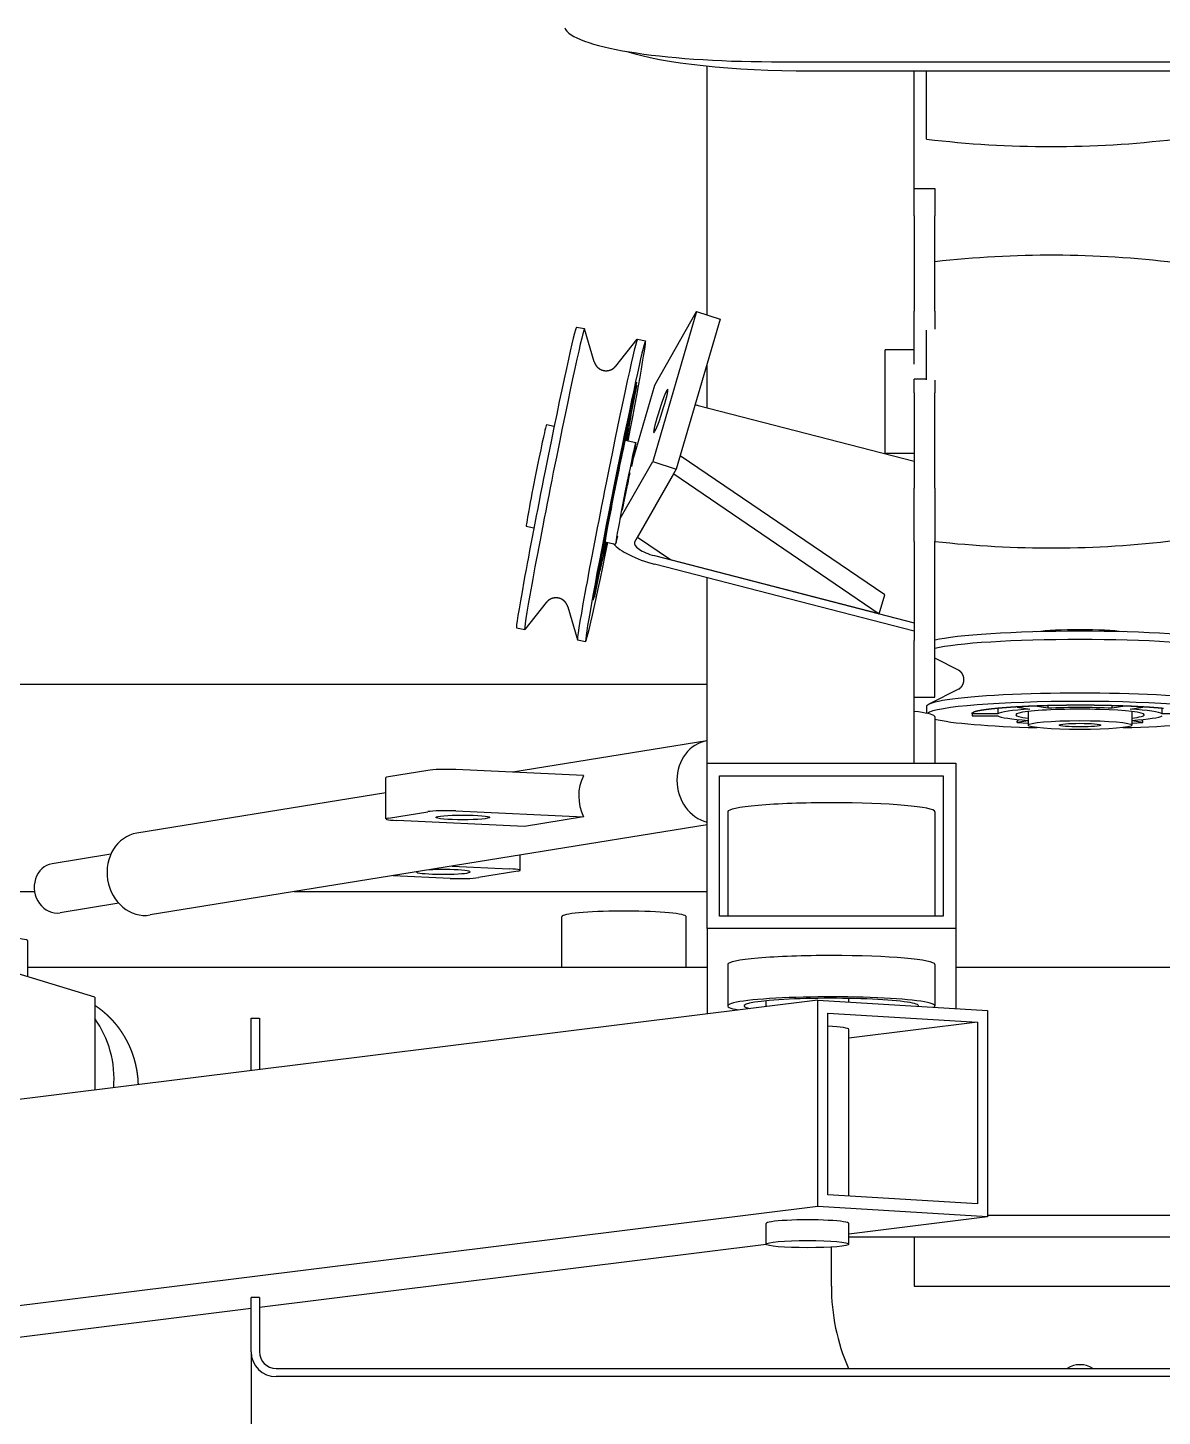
# Model space of a CAD drawing. Header units: millimetres. Extents: x -396 to 32754, y 354 to 22128.
# Drawn here: x 14272.3 to 14546, y 1090.9 to 1426 of the extents above; entities that cross this region are included whole.
import ezdxf

# ---------------------------------------------------------------- set-up
doc = ezdxf.new("R2010")
doc.units = ezdxf.units.MM
doc.layers.add('equipments', color=250, linetype='Continuous')
doc.layers.add('furniture', color=26, linetype='Continuous')

# ---------------------------------------------------------------- blocks, each defined once
blk = doc.blocks.new('Fit13')
at = {"layer": 'equipments'}
for p, q in [((-90, 308.53), (-90, 368.56)), ((-74.4, 369.6), (75.6, 369.6)), ((-65, 367.4), (65, 367.4)), ((-40, 339.02), (-40, 367.4)), ((-37, 350.92), (-37, 367.4)), ((-40, 332.44), (-40, 339.02)), ((-40, 339.02), (-35, 339.02)), ((-35, 339.02), (-35, 332.44)), ((-40, 332.44), (-40, 309.42)), ((-35, 309.42), (-35, 332.44)), ((-92.5, 309.33), (-103.11, 273.09)), ((-102.55, 291.7), (-92.5, 309.33)), ((-92.5, 309.33), (-86.8, 307.5)), ((-40, 303.01), (-40, 309.42)), ((-35, 309.42), (-35, 305.07)), ((-121.5, 305.57), (-119.54, 305.18)), ((-117.21, 297.17), (-119.53, 305.16)), ((-86.8, 307.5), (-97.41, 271.26)), ((-112.02, 296.14), (-106.82, 302.62)), ((-106.79, 302.64), (-104.83, 302.25)), ((-40, 296.59), (-40, 303.01)), ((-37, 292.8), (-37, 304.85)), ((-40, 300.08), (-47, 300.08)), ((-47, 287.58), (-47, 300.08)), ((-90, 286.1), (-90, 296.57)), ((-106.99, 291.55), (-108.2, 285.51)), ((-106.99, 291.55), (-107.11, 291.57)), ((-106.95, 291.33), (-106.99, 291.55)), ((-40, 289.68), (-40, 292.97)), ((-37, 292.97), (-40, 292.97)), ((-35, 292.73), (-35, 289.68)), ((-108.15, 285.29), (-106.95, 291.33)), ((-102.66, 291.44), (-107.74, 274.1)), ((-40, 289.68), (-40, 266.66)), ((-35, 266.66), (-35, 289.68)), ((-108.2, 285.51), (-108.49, 285.57)), ((-92.11, 286.64), (-40, 273.18)), ((-47, 275.08), (-47, 287.58)), ((-128.74, 282.03), (-126.87, 281.66)), ((-109.28, 281.75), (-110.15, 277.62)), ((-109.83, 278.5), (-109.28, 281.75)), ((-109.28, 281.75), (-109.3, 281.76)), ((-109.77, 278.25), (-107.17, 277.73)), ((-108.91, 279.88), (-109.31, 278.16)), ((-109.24, 278.14), (-108.91, 279.88)), ((-108.91, 279.88), (-109.04, 279.91)), ((-110.15, 277.62), (-110.7, 274.37)), ((-110.15, 277.62), (-110.17, 277.63)), ((-40, 275.08), (-47, 275.08)), ((-110.92, 259.39), (-103.11, 273.09)), ((-110.7, 274.37), (-110.84, 274.4)), ((-103.11, 273.09), (-97.41, 271.26)), ((-47.13, 240.91), (-96.46, 274.51)), ((-97.41, 271.26), (-107.46, 253.63)), ((-106.78, 254.82), (-98.04, 270.15)), ((-98.04, 270.15), (-48.46, 236.38)), ((-40, 253.85), (-40, 266.66)), ((-35, 266.66), (-35, 253.85)), ((-113.74, 259.17), (-114.39, 256.39)), ((-113.87, 259.2), (-113.74, 259.17)), ((-133.63, 257.51), (-131.76, 257.14)), ((-114.39, 256.39), (-115.22, 252.04)), ((-115.22, 252.04), (-114.57, 254.82)), ((-114.39, 256.39), (-114.42, 256.4)), ((-98.8, 249.39), (-106.78, 254.82)), ((-115.22, 252.04), (-115.25, 252.04)), ((-114.85, 250.17), (-114.12, 253.63)), ((-114.29, 253.42), (-114.85, 250.17)), ((-114.66, 253.73), (-112.05, 253.21)), ((-40, 253.85), (-40, 229.91)), ((-35, 216.22), (-35, 253.85)), ((-114.85, 250.17), (-115, 250.2)), ((-102.71, 250.4), (-40, 234.19)), ((-40, 232.14), (-102.71, 248.35)), ((-48.46, 236.38), (-98.8, 249.39)), ((-115.97, 246.63), (-117.18, 240.6)), ((-117.14, 240.38), (-115.93, 246.41)), ((-116.24, 246.68), (-115.97, 246.63)), ((-90, 200.29), (-90, 245.06)), ((-128.78, 239.11), (-133.98, 232.62)), ((-123.59, 238.08), (-121.27, 230.09)), ((-117.14, 240.38), (-117.3, 240.41)), ((-117.18, 240.6), (-117.27, 240.62)), ((-117.18, 240.6), (-117.14, 240.38)), ((-48.46, 236.38), (-47.13, 240.91)), ((-135.96, 233), (-134, 232.61)), ((-121.25, 230.07), (-119.29, 229.68)), ((-40, 200.29), (-40, 229.91)), ((-29.19, 222.68), (-35, 225.65)), ((-90, 219.31), (-424.85, 219.31)), ((-29.19, 218.25), (-36.47, 214.53)), ((-40, 216.22), (-35, 216.22)), ((-37, 213.99), (-37, 212.35)), ((-35, 211.5), (-35, 200.29)), ((-26, 212.21), (-26, 212.5)), ((-19.84, 212.21), (-26, 212.21)), ((-26, 212.21), (-26, 211.78)), ((-26, 211.78), (-19.84, 211.78)), ((-19.84, 213.63), (-19.84, 212.21)), ((-10.84, 214.07), (-15.17, 213.85)), ((-15.17, 213.85), (-15.17, 213.98)), ((-15.17, 213.85), (-12.09, 213.39)), ((-12.5, 212.8), (-12.5, 209.51)), ((-10.84, 214.07), (-10.84, 214.18)), ((-7.76, 213.6), (-10.84, 214.07)), ((-7.76, 214.28), (-7.76, 213.6)), ((7.76, 213.6), (7.76, 214.28)), ((10.83, 214.07), (7.76, 213.6)), ((10.83, 214.07), (10.83, 214.18)), ((15.16, 213.85), (10.83, 214.07)), ((12.09, 213.39), (15.16, 213.85)), ((12.5, 212.8), (12.5, 209.51)), ((15.16, 213.85), (15.16, 213.98)), ((19.84, 212.21), (19.84, 213.63)), ((26, 212.21), (19.84, 212.21)), ((-12.5, 210.55), (-15.17, 210.14)), ((-15.17, 210.14), (-15.17, 210.43)), ((-15.17, 210.14), (-12.5, 210.01)), ((15.16, 210.14), (12.5, 210.55)), ((12.5, 210.01), (15.16, 210.14)), ((15.16, 210.14), (15.16, 210.43)), ((-90.05, 205.68), (-136.83, 198.12)), ((-157.39, 198.59), (-166.88, 197.05)), ((-119.8, 197.32), (-150.62, 198.76)), ((-90, 200.29), (-40, 200.29)), ((-90, 200.29), (-30, 200.29)), ((-90, 160.44), (-90, 200.29)), ((-30, 200.29), (-30, 160.44)), ((-167.47, 186.88), (-167.47, 196.84)), ((-119.8, 197.28), (-119.8, 197.32)), ((-87, 197.3), (-33, 197.3)), ((-87, 163.43), (-87, 197.3)), ((-33, 197.3), (-33, 163.43)), ((-237.76, 143.89), (-403.94, 194.14)), ((-167.47, 193.16), (-227.57, 183.43)), ((-166.88, 187.09), (-157.39, 188.62)), ((-150.62, 188.8), (-119.8, 187.35)), ((-85, 188.59), (-85, 163.43)), ((-35, 188.59), (-35, 163.43)), ((-90, 185.43), (-224.37, 163.69)), ((-134.03, 185.05), (-164.84, 186.5)), ((-119.8, 187.35), (-134.03, 185.05)), ((-119.8, 187.35), (-119.8, 187.39)), ((-233.85, 178.36), (-248.03, 176.07)), ((-135.09, 174.45), (-135.09, 178.14)), ((-151.51, 175.48), (-137.72, 174.83)), ((-135.69, 174.24), (-145.17, 172.71)), ((-151.95, 172.53), (-165.74, 173.18)), ((-252.27, 169.31), (-321.82, 169.31)), ((-90, 169.31), (-189.63, 169.31)), ((-231.94, 166.52), (-246.11, 164.22)), ((-125, 150.99), (-125, 163.31)), ((-95, 150.99), (-95, 163.31)), ((-33, 163.43), (-87, 163.43)), ((-30, 160.44), (-90, 160.44)), ((-90, 160.44), (-90, 139.84)), ((-30, 160.44), (-30, 141.13)), ((-253.9, 148.78), (-253.9, 157.46)), ((-90, 150.99), (-253.9, 150.99)), ((-85, 151.73), (-85, 141.76)), ((-35, 151.73), (-35, 141.76)), ((30, 150.99), (-30, 150.99)), ((-63.27, 143.16), (-331.13, 109.82)), ((-237.76, 143.89), (-237.76, 121.44)), ((-75.74, 141.61), (-75.74, 142.98)), ((-63.27, 93.35), (-63.27, 143.16)), ((-63.27, 143.16), (-22.31, 140.66)), ((-55.74, 142.7), (-55.74, 143.56)), ((-200, 129.63), (-200, 138.76)), ((-200, 138.76), (-198, 138.76)), ((-198, 138.76), (-198, 129.63)), ((-60.81, 96.19), (-60.81, 140.03)), ((-60.81, 140.03), (-24.77, 137.83)), ((-24.77, 137.83), (-55.74, 133.97)), ((-24.77, 137.83), (-24.77, 93.99)), ((-22.31, 140.66), (-22.31, 90.85)), ((-55.74, 95.88), (-55.74, 136.07)), ((-200, 126.14), (-200, 129.63)), ((-198, 129.63), (-198, 126.39)), ((-24.77, 93.99), (-60.81, 96.19)), ((-63.27, 93.35), (-331.13, 60.01)), ((-22.31, 90.85), (-63.27, 93.35)), ((-22.31, 90.85), (-55.74, 86.69)), ((22.31, 91.21), (-22.31, 91.21)), ((-75.74, 84.27), (-75.74, 89.25)), ((-55.74, 84.27), (-55.74, 89.25)), ((-75.71, 84.21), (-198, 68.99)), ((55.74, 85.98), (-55.74, 85.98)), ((-40, 85.98), (-40, 74.16)), ((-60, 74.16), (-60, 83.55)), ((-40, 74.16), (40, 74.16)), ((-200, 62.26), (-200, 71.38)), ((-198, 71.38), (-200, 71.38)), ((-198, 71.38), (-198, 62.26)), ((-200, 68.74), (-290.17, 57.51)), ((-200, 58.27), (-200, 62.26)), ((-198, 62.26), (-198, 58.27)), ((-200, 58.27), (-200, 5.98)), ((-194, 54.29), (194, 54.29)), ((194, 52.29), (-194, 52.29))]:
    blk.add_line(p, q, dxfattribs=at)
for centre, radius, start, end in [((-7, 599.11), 250, 263.1079, 276.8921), ((-7, 72.89), 250, 83.1079, 96.4306), ((-7, 502.27), 250, 263.5694, 276.8921), ((0, 49.16), 6, 58.7236, 121.2765)]:
    blk.add_arc(centre, radius, start, end, dxfattribs=at)
for centre, major_axis, ratio, start_param, end_param in [((-74.4, 378.28), (50, 0), 0.173648, -3.083964, -1.570796), ((-65, 376.08), (50, 0), 0.173648, -2.662514, -1.570796), ((-128.73, 269.28), (7.23, 36.29), 0.017093, 0, 1.529355), ((-126.77, 268.89), (7.23, 36.29), 0.017093, -0.032893, 1.529355), ((-114.02, 266.35), (7.23, 36.29), 0.017093, 0, 1.529355), ((-112.06, 265.96), (7.23, 36.29), 0.017093, -1.226178, 1.529355), ((-92.11, 288.35), (10.56, -3.09), 0.329778, 3.063271, 3.141593), ((-101.15, 285.34), (1.68, 5.24), 0.073865, 1.344599, 7.627784), ((-112.06, 265.96), (3.91, 19.61), 0.017093, 0.083886, 0.880428), ((-112.06, 265.96), (3.91, 19.61), 0.017093, -0.895665, -0.16677), ((-92.11, 288.35), (4.8, -1.4), 0.329778, -1.628216, -1.474585), ((-131.18, 269.77), (2.44, 12.26), 0.017093, 0, 1.529355), ((-112.06, 265.96), (3.03, 15.2), 0.017093, -0.63267, 3.100151), ((-109.61, 265.47), (2.44, 12.26), 0.017093, -1.014798, 1.529355), ((-112.06, 265.96), (3.91, 19.61), 0.017093, 1.131084, 1.927626), ((-128.73, 269.28), (7.23, 36.29), 0.017093, 1.529355, 3.141593), ((-126.77, 268.89), (7.23, 36.29), 0.017093, 1.529355, 3.174486), ((-131.18, 269.77), (2.44, 12.26), 0.017093, 1.529355, 3.141593), ((-109.61, 265.47), (0.98, 4.9), 0.017093, -0.041442, 2.548253), ((-109.61, 265.47), (0.98, 4.9), 0.017093, -1.197634, -0.041442), ((-114.02, 266.35), (7.23, 36.29), 0.017093, 1.529355, 3.141593), ((-112.06, 265.96), (7.23, 36.29), 0.017093, 1.529355, 4.36777), ((-109.61, 265.47), (2.44, 12.26), 0.017093, 1.529355, 3.714394), ((-112.06, 265.96), (3.91, 19.61), 0.017093, 2.178281, 2.974823), ((-112.06, 265.96), (3.91, 19.61), 0.017093, -3.057707, -2.261165), ((-112.06, 265.96), (3.03, 15.2), 0.017093, 3.100151, 3.774263), ((-102.71, 252.11), (10.56, -3.09), 0.329778, -2.680704, -1.474585), ((-102.71, 252.11), (4.8, -1.4), 0.329778, 3.063271, 4.8086), ((0, 228.93), (37, 0), 0.087156, 0.330297, 2.811295), ((0, 231.42), (12.5, 0), 0.087156, 0.587912, 2.553681), ((0, 226.94), (37, 0), 0.087156, 0.330297, 2.811295), ((0, 213.99), (37, 0), 0.087156, 0, 3.141593), ((0, 212), (37, 0), 0.087156, 0.098539, 3.043054), ((-60, 211.5), (25, 0), 0.087156, 0.087266, 0.643501), ((-60, 211.5), (25, 0), 0.087156, 0, 0.087266), ((0, 212), (20, 0), 0.087156, 2.219723, 3.016265), ((0, 212), (20, 0), 0.087156, -3.016265, -2.245928), ((0, 212), (15.5, 0), 0.087156, 0, 3.774263), ((0, 212), (20, 0), 0.087156, 1.172525, 1.969067), ((0, 212), (20, 0), 0.087156, 0.125328, 0.92187), ((0, 212), (15.5, 0), 0.087156, -0.63267, 0), ((0, 212), (20, 0), 0.087156, -0.895665, -0.125328), ((0, 212), (37, 0), 0.087156, -2.811295, -1.855752), ((0, 209.51), (12.5, 0), 0.087156, -1.570796, 4.712389), ((0, 209.51), (5, 0), 0.087156, 1.570796326794905, 7.853981633974492), ((0, 212), (37, 0), 0.087156, -1.285841, -0.330297), ((-88.45, 195.81), (-1.6, 9.87), 0.87707, -0.005667, 2.782364), ((-152.99, 198.38), (5, 0), 0.087156, 1.076747, 2.647544), ((-162.47, 196.84), (5, 0), 0.087156, 2.647544, 3.141593), ((-112.16, 191.98), (-1.6, 9.87), 0.87707, 0.868713, 1.907985), ((-152.99, 188.42), (5, 0), 0.087156, 1.076747, 2.647544), ((-148.93, 187.24), (6.5, 0), 0.087156, 1.570796326794897, 7.853981633974483), ((-60, 188.59), (25, 0), 0.087156, 1.570796, 3.141593), ((-60, 188.59), (25, 0), 0.087156, 0, 1.570796), ((-162.47, 186.88), (5, 0), 0.087156, 2.647544, 4.21834), ((-225.97, 173.56), (1.6, -9.87), 0.87707, 3.141593, 6.283185), ((-247.07, 170.15), (-0.96, 5.92), 0.87707, 0, 3.141593), ((-153.64, 174.09), (6.5, 0), 0.087156, -3.123136, 2.135038), ((-140.09, 174.45), (5, 0), 0.087156, -0.494049, 1.076747), ((-149.58, 172.91), (5, 0), 0.087156, -2.064845, -0.494049), ((-110, 163.31), (15, 0), 0.087156, 0, 3.054326), ((-110, 163.31), (15, 0), 0.087156, 3.054326, 3.141593), ((-263.9, 157.46), (10, 0), 0.087156, 0, 3.141593), ((-60, 151.73), (25, 0), 0.087156, 1.570796, 3.141593), ((-60, 151.73), (25, 0), 0.087156, 0, 1.570796), ((-60, 141.76), (25, 0), 0.087156, 0.087266, 3.605969), ((-60, 141.76), (21.05, 0), 0.087156, 0.087266, 3.501394), ((-60, 141.76), (21.05, 0), 0.087156, -0.045663, 0.087266), ((-60, 141.76), (25, 0), 0.087156, -0.14302, 0.087266), ((-256.98, 123.49), (7.2, 23.81), 0.957222, -1.34844, -0.628175), ((-65.74, 136.07), (10, 0), 0.087156, 0, 1.056214), ((-65.74, 89.25), (10, 0), 0.087156, 0, 3.141593), ((-65.74, 84.27), (10, 0), 0.087156, 1.570796326794897, 7.853981633974483), ((-10, 74.16), (50, 0), 1, 3.141593, 3.550317), ((-194, 58.27), (6, 0), 0.996195, 3.141593, 4.712389), ((-194, 58.27), (4, 0), 0.996195, 3.141593, 4.712389)]:
    blk.add_ellipse(centre, major_axis=major_axis, ratio=ratio, start_param=start_param, end_param=end_param, dxfattribs=at)
for points, degree in [([(-117.21, 297.17), (-117.19, 297.1)], 1), ([(-117.19, 297.1), (-117.16, 297.01)], 1), ([(-117.16, 297.01), (-117.13, 296.93)], 1), ([(-117.13, 296.93), (-117.09, 296.83)], 1), ([(-117.09, 296.83), (-117.04, 296.72)], 1), ([(-117.04, 296.72), (-116.98, 296.6)], 1), ([(-116.98, 296.6), (-116.93, 296.52)], 1), ([(-116.93, 296.52), (-116.88, 296.43)], 1), ([(-116.88, 296.43), (-116.82, 296.34)], 1), ([(-116.82, 296.34), (-116.75, 296.24)], 1), ([(-116.75, 296.24), (-116.67, 296.14)], 1), ([(-116.67, 296.14), (-116.58, 296.03)], 1), ([(-116.58, 296.03), (-116.48, 295.92)], 1), ([(-116.48, 295.92), (-116.36, 295.81)], 1), ([(-116.36, 295.81), (-116.27, 295.73)], 1), ([(-116.27, 295.73), (-116.17, 295.65)], 1), ([(-116.17, 295.65), (-116.06, 295.57)], 1), ([(-116.06, 295.57), (-115.95, 295.49)], 1), ([(-115.95, 295.49), (-115.83, 295.42)], 1), ([(-115.83, 295.42), (-115.7, 295.35)], 1), ([(-115.7, 295.35), (-115.56, 295.28)], 1), ([(-115.56, 295.28), (-115.42, 295.22)], 1), ([(-115.42, 295.22), (-115.3, 295.18)], 1), ([(-115.3, 295.18), (-115.18, 295.15)], 1), ([(-115.18, 295.15), (-115.06, 295.11)], 1), ([(-115.06, 295.11), (-114.94, 295.09)], 1), ([(-114.94, 295.09), (-114.82, 295.06)], 1), ([(-114.82, 295.06), (-114.7, 295.05)], 1), ([(-114.7, 295.05), (-114.57, 295.03)], 1), ([(-114.57, 295.03), (-114.45, 295.03)], 1), ([(-114.45, 295.03), (-114.33, 295.03)], 1), ([(-114.33, 295.03), (-114.21, 295.03)], 1), ([(-114.21, 295.03), (-114.1, 295.04)], 1), ([(-114.1, 295.04), (-113.98, 295.05)], 1), ([(-113.98, 295.05), (-113.87, 295.06)], 1), ([(-113.87, 295.06), (-113.77, 295.08)], 1), ([(-113.77, 295.08), (-113.66, 295.1)], 1), ([(-113.66, 295.1), (-113.57, 295.13)], 1), ([(-113.57, 295.13), (-113.45, 295.16)], 1), ([(-113.45, 295.16), (-113.35, 295.2)], 1), ([(-113.35, 295.2), (-113.25, 295.23)], 1), ([(-113.25, 295.23), (-113.15, 295.27)], 1), ([(-113.15, 295.27), (-113.06, 295.31)], 1), ([(-113.06, 295.31), (-112.98, 295.36)], 1), ([(-112.98, 295.36), (-112.9, 295.4)], 1), ([(-112.9, 295.4), (-112.83, 295.44)], 1), ([(-112.83, 295.44), (-112.74, 295.49)], 1), ([(-112.74, 295.49), (-112.65, 295.55)], 1), ([(-112.65, 295.55), (-112.58, 295.6)], 1), ([(-112.58, 295.6), (-112.51, 295.66)], 1), ([(-112.51, 295.66), (-112.44, 295.71)], 1), ([(-112.44, 295.71), (-112.39, 295.75)], 1), ([(-112.39, 295.75), (-112.33, 295.8)], 1), ([(-112.33, 295.8), (-112.28, 295.85)], 1), ([(-112.28, 295.85), (-112.23, 295.9)], 1), ([(-112.23, 295.9), (-112.18, 295.95)], 1), ([(-112.18, 295.95), (-112.13, 296)], 1), ([(-112.13, 296), (-112.09, 296.05)], 1), ([(-112.09, 296.05), (-112.05, 296.09)], 1), ([(-112.05, 296.09), (-112.02, 296.14)], 1), ([(-107.15, 291.4), (-107.13, 291.49)], 1), ([(-107.13, 291.49), (-107.1, 291.58)], 1), ([(-107.1, 291.58), (-107.08, 291.67)], 1), ([(-107.08, 291.67), (-107.06, 291.75)], 1), ([(-107.06, 291.75), (-107.04, 291.83)], 1), ([(-107.04, 291.83), (-107.02, 291.9)], 1), ([(-107.02, 291.9), (-107, 291.97)], 1), ([(-107, 291.97), (-106.99, 292.02)], 1), ([(-106.99, 292.02), (-106.97, 292.07)], 1), ([(-106.97, 292.07), (-106.96, 292.12)], 1), ([(-106.96, 292.12), (-106.95, 292.16)], 1), ([(-106.95, 292.16), (-106.94, 292.19)], 1), ([(-106.94, 292.19), (-106.93, 292.22)], 1), ([(-106.93, 292.22), (-106.92, 292.25)], 1), ([(-106.92, 292.26), (-106.91, 292.27)], 1), ([(-106.92, 292.25), (-106.92, 292.26)], 1), ([(-106.91, 292.28), (-106.91, 292.28)], 1), ([(-106.91, 292.27), (-106.91, 292.28)], 1), ([(-107.92, 288.11), (-107.87, 288.34)], 1), ([(-107.87, 288.34), (-107.82, 288.57)], 1), ([(-107.82, 288.57), (-107.77, 288.8)], 1), ([(-107.77, 288.8), (-107.72, 289.01)], 1), ([(-107.72, 289.01), (-107.67, 289.23)], 1), ([(-107.67, 289.23), (-107.62, 289.43)], 1), ([(-107.62, 289.43), (-107.58, 289.63)], 1), ([(-107.58, 289.63), (-107.53, 289.83)], 1), ([(-107.53, 289.83), (-107.49, 290.01)], 1), ([(-107.49, 290.01), (-107.44, 290.19)], 1), ([(-107.44, 290.19), (-107.4, 290.37)], 1), ([(-107.4, 290.37), (-107.36, 290.54)], 1), ([(-107.36, 290.54), (-107.32, 290.7)], 1), ([(-107.32, 290.7), (-107.29, 290.86)], 1), ([(-107.29, 290.86), (-107.26, 290.97)], 1), ([(-107.26, 290.97), (-107.23, 291.08)], 1), ([(-107.23, 291.08), (-107.2, 291.19)], 1), ([(-107.2, 291.19), (-107.18, 291.3)], 1), ([(-107.18, 291.3), (-107.15, 291.4)], 1), ([(-108.71, 284.54), (-108.64, 284.84)], 1), ([(-108.64, 284.84), (-108.58, 285.14)], 1), ([(-108.58, 285.14), (-108.51, 285.44)], 1), ([(-108.51, 285.44), (-108.45, 285.73)], 1), ([(-108.45, 285.73), (-108.39, 286.02)], 1), ([(-108.39, 286.02), (-108.33, 286.3)], 1), ([(-108.33, 286.3), (-108.26, 286.58)], 1), ([(-108.26, 286.58), (-108.21, 286.84)], 1), ([(-108.21, 286.84), (-108.15, 287.11)], 1), ([(-108.15, 287.11), (-108.09, 287.37)], 1), ([(-108.09, 287.37), (-108.03, 287.62)], 1), ([(-108.03, 287.62), (-107.98, 287.87)], 1), ([(-107.98, 287.87), (-107.92, 288.11)], 1), ([(-109.42, 281.22), (-109.34, 281.57)], 1), ([(-109.34, 281.57), (-109.27, 281.92)], 1), ([(-109.27, 281.92), (-109.2, 282.26)], 1), ([(-109.2, 282.26), (-109.13, 282.6)], 1), ([(-109.13, 282.6), (-109.05, 282.93)], 1), ([(-109.05, 282.93), (-108.98, 283.26)], 1), ([(-108.98, 283.26), (-108.91, 283.59)], 1), ([(-108.91, 283.59), (-108.85, 283.91)], 1), ([(-108.85, 283.91), (-108.78, 284.22)], 1), ([(-108.78, 284.22), (-108.71, 284.54)], 1), ([(-110.11, 277.9), (-110.03, 278.28)], 1), ([(-110.03, 278.28), (-109.96, 278.66)], 1), ([(-109.96, 278.66), (-109.88, 279.04)], 1), ([(-109.88, 279.04), (-109.8, 279.41)], 1), ([(-109.8, 279.41), (-109.72, 279.78)], 1), ([(-109.72, 279.78), (-109.64, 280.15)], 1), ([(-109.64, 280.15), (-109.57, 280.51)], 1), ([(-109.57, 280.51), (-109.49, 280.87)], 1), ([(-109.49, 280.87), (-109.42, 281.22)], 1), ([(-110.77, 274.73), (-110.69, 275.14)], 1), ([(-110.69, 275.14), (-110.6, 275.54)], 1), ([(-110.6, 275.54), (-110.52, 275.94)], 1), ([(-110.52, 275.94), (-110.44, 276.34)], 1), ([(-110.44, 276.34), (-110.36, 276.73)], 1), ([(-110.36, 276.73), (-110.28, 277.12)], 1), ([(-110.28, 277.12), (-110.19, 277.51)], 1), ([(-110.19, 277.51), (-110.11, 277.9)], 1), ([(-111.53, 271), (-111.44, 271.42)], 1), ([(-111.44, 271.42), (-111.36, 271.84)], 1), ([(-111.36, 271.84), (-111.27, 272.26)], 1), ([(-111.27, 272.26), (-111.19, 272.68)], 1), ([(-111.19, 272.68), (-111.1, 273.09)], 1), ([(-111.1, 273.09), (-111.02, 273.51)], 1), ([(-111.02, 273.51), (-110.94, 273.92)], 1), ([(-110.94, 273.92), (-110.85, 274.33)], 1), ([(-110.85, 274.33), (-110.77, 274.73)], 1), ([(-112.13, 268.02), (-112.04, 268.45)], 1), ([(-112.04, 268.45), (-111.96, 268.88)], 1), ([(-111.96, 268.88), (-111.87, 269.3)], 1), ([(-111.87, 269.3), (-111.79, 269.73)], 1), ([(-111.79, 269.73), (-111.7, 270.16)], 1), ([(-111.7, 270.16), (-111.62, 270.58)], 1), ([(-111.62, 270.58), (-111.53, 271)], 1), ([(-112.81, 264.59), (-112.73, 265.02)], 1), ([(-112.73, 265.02), (-112.64, 265.45)], 1), ([(-112.64, 265.45), (-112.56, 265.88)], 1), ([(-112.56, 265.88), (-112.47, 266.31)], 1), ([(-112.47, 266.31), (-112.39, 266.74)], 1), ([(-112.39, 266.74), (-112.3, 267.16)], 1), ([(-112.3, 267.16), (-112.22, 267.59)], 1), ([(-112.22, 267.59), (-112.13, 268.02)], 1), ([(-113.49, 261.18), (-113.4, 261.6)], 1), ([(-113.4, 261.6), (-113.32, 262.03)], 1), ([(-113.32, 262.03), (-113.24, 262.45)], 1), ([(-113.24, 262.45), (-113.15, 262.88)], 1), ([(-113.15, 262.88), (-113.07, 263.3)], 1), ([(-113.07, 263.3), (-112.98, 263.73)], 1), ([(-112.98, 263.73), (-112.9, 264.16)], 1), ([(-112.9, 264.16), (-112.81, 264.59)], 1), ([(-114.14, 257.85), (-114.06, 258.26)], 1), ([(-114.06, 258.26), (-113.98, 258.67)], 1), ([(-113.98, 258.67), (-113.9, 259.08)], 1), ([(-113.9, 259.08), (-113.81, 259.5)], 1), ([(-113.81, 259.5), (-113.73, 259.92)], 1), ([(-113.73, 259.92), (-113.65, 260.34)], 1), ([(-113.65, 260.34), (-113.57, 260.76)], 1), ([(-113.57, 260.76), (-113.49, 261.18)], 1), ([(-114.82, 254.27), (-114.75, 254.65)], 1), ([(-114.75, 254.65), (-114.68, 255.04)], 1), ([(-114.68, 255.04), (-114.6, 255.44)], 1), ([(-114.6, 255.44), (-114.52, 255.83)], 1), ([(-114.52, 255.83), (-114.45, 256.23)], 1), ([(-114.45, 256.23), (-114.37, 256.63)], 1), ([(-114.37, 256.63), (-114.29, 257.03)], 1), ([(-114.29, 257.03), (-114.21, 257.44)], 1), ([(-114.21, 257.44), (-114.14, 257.85)], 1), ([(-115.45, 250.94), (-115.39, 251.29)], 1), ([(-115.39, 251.29), (-115.32, 251.65)], 1), ([(-115.32, 251.65), (-115.25, 252.02)], 1), ([(-115.25, 252.02), (-115.18, 252.38)], 1), ([(-115.18, 252.38), (-115.11, 252.75)], 1), ([(-115.11, 252.75), (-115.04, 253.13)], 1), ([(-115.04, 253.13), (-114.97, 253.51)], 1), ([(-114.97, 253.51), (-114.9, 253.89)], 1), ([(-114.9, 253.89), (-114.82, 254.27)], 1), ([(-116.01, 247.93), (-115.95, 248.24)], 1), ([(-115.95, 248.24), (-115.89, 248.56)], 1), ([(-115.89, 248.56), (-115.83, 248.89)], 1), ([(-115.83, 248.89), (-115.77, 249.22)], 1), ([(-115.77, 249.22), (-115.71, 249.55)], 1), ([(-115.71, 249.55), (-115.65, 249.89)], 1), ([(-115.65, 249.89), (-115.58, 250.24)], 1), ([(-115.58, 250.24), (-115.52, 250.59)], 1), ([(-115.52, 250.59), (-115.45, 250.94)], 1), ([(-116.62, 244.55), (-116.57, 244.81)], 1), ([(-116.57, 244.81), (-116.53, 245.06)], 1), ([(-116.53, 245.06), (-116.48, 245.33)], 1), ([(-116.48, 245.33), (-116.43, 245.6)], 1), ([(-116.43, 245.6), (-116.38, 245.87)], 1), ([(-116.38, 245.87), (-116.33, 246.15)], 1), ([(-116.33, 246.15), (-116.28, 246.44)], 1), ([(-116.28, 246.44), (-116.23, 246.72)], 1), ([(-116.23, 246.72), (-116.18, 247.02)], 1), ([(-116.18, 247.02), (-116.12, 247.32)], 1), ([(-116.12, 247.32), (-116.07, 247.62)], 1), ([(-116.07, 247.62), (-116.01, 247.93)], 1), ([(-117.18, 241.21), (-117.16, 241.35)], 1), ([(-117.16, 241.35), (-117.14, 241.48)], 1), ([(-117.14, 241.48), (-117.11, 241.63)], 1), ([(-117.11, 241.63), (-117.09, 241.77)], 1), ([(-117.09, 241.77), (-117.07, 241.93)], 1), ([(-117.07, 241.93), (-117.04, 242.08)], 1), ([(-117.04, 242.08), (-117.01, 242.24)], 1), ([(-117.01, 242.24), (-116.99, 242.41)], 1), ([(-116.99, 242.41), (-116.96, 242.58)], 1), ([(-116.96, 242.58), (-116.93, 242.75)], 1), ([(-116.93, 242.75), (-116.9, 242.93)], 1), ([(-116.9, 242.93), (-116.86, 243.14)], 1), ([(-116.86, 243.14), (-116.82, 243.36)], 1), ([(-116.82, 243.36), (-116.78, 243.59)], 1), ([(-116.78, 243.59), (-116.74, 243.82)], 1), ([(-116.74, 243.82), (-116.7, 244.06)], 1), ([(-116.7, 244.06), (-116.66, 244.3)], 1), ([(-116.66, 244.3), (-116.62, 244.55)], 1), ([(-128.74, 239.15), (-128.78, 239.11)], 1), ([(-128.7, 239.19), (-128.74, 239.15)], 1), ([(-128.66, 239.24), (-128.7, 239.19)], 1), ([(-128.62, 239.29), (-128.66, 239.24)], 1), ([(-128.57, 239.34), (-128.62, 239.29)], 1), ([(-128.51, 239.4), (-128.57, 239.34)], 1), ([(-128.46, 239.44), (-128.51, 239.4)], 1), ([(-128.41, 239.49), (-128.46, 239.44)], 1), ([(-128.35, 239.54), (-128.41, 239.49)], 1), ([(-128.29, 239.59), (-128.35, 239.54)], 1), ([(-128.22, 239.64), (-128.29, 239.59)], 1), ([(-128.14, 239.7), (-128.22, 239.64)], 1), ([(-128.06, 239.75), (-128.14, 239.7)], 1), ([(-127.97, 239.81), (-128.06, 239.75)], 1), ([(-127.9, 239.85), (-127.97, 239.81)], 1), ([(-127.82, 239.89), (-127.9, 239.85)], 1), ([(-127.74, 239.93), (-127.82, 239.89)], 1), ([(-127.65, 239.97), (-127.74, 239.93)], 1), ([(-127.55, 240.01), (-127.65, 239.97)], 1), ([(-127.45, 240.05), (-127.55, 240.01)], 1), ([(-127.34, 240.08), (-127.45, 240.05)], 1), ([(-127.23, 240.12), (-127.34, 240.08)], 1), ([(-127.13, 240.14), (-127.23, 240.12)], 1), ([(-127.03, 240.16), (-127.13, 240.14)], 1), ([(-126.92, 240.18), (-127.03, 240.16)], 1), ([(-126.81, 240.2), (-126.92, 240.18)], 1), ([(-126.7, 240.21), (-126.81, 240.2)], 1), ([(-126.58, 240.22), (-126.7, 240.21)], 1), ([(-126.47, 240.22), (-126.58, 240.22)], 1), ([(-126.35, 240.22), (-126.47, 240.22)], 1), ([(-126.22, 240.21), (-126.35, 240.22)], 1), ([(-126.1, 240.2), (-126.22, 240.21)], 1), ([(-125.98, 240.18), (-126.1, 240.2)], 1), ([(-125.85, 240.16), (-125.98, 240.18)], 1), ([(-125.73, 240.13), (-125.85, 240.16)], 1), ([(-125.61, 240.1), (-125.73, 240.13)], 1), ([(-125.49, 240.06), (-125.61, 240.1)], 1), ([(-125.38, 240.02), (-125.49, 240.06)], 1), ([(-125.24, 239.96), (-125.38, 240.02)], 1), ([(-125.1, 239.9), (-125.24, 239.96)], 1), ([(-124.97, 239.83), (-125.1, 239.9)], 1), ([(-124.85, 239.75), (-124.97, 239.83)], 1), ([(-124.73, 239.67), (-124.85, 239.75)], 1), ([(-124.63, 239.6), (-124.73, 239.67)], 1), ([(-124.53, 239.52), (-124.63, 239.6)], 1), ([(-124.44, 239.44), (-124.53, 239.52)], 1), ([(-124.32, 239.32), (-124.44, 239.44)], 1), ([(-124.22, 239.21), (-124.32, 239.32)], 1), ([(-124.13, 239.11), (-124.22, 239.21)], 1), ([(-124.05, 239.01), (-124.13, 239.11)], 1), ([(-123.98, 238.91), (-124.05, 239.01)], 1), ([(-123.92, 238.81), (-123.98, 238.91)], 1), ([(-123.87, 238.73), (-123.92, 238.81)], 1), ([(-123.82, 238.64), (-123.87, 238.73)], 1), ([(-123.76, 238.52), (-123.82, 238.64)], 1), ([(-123.71, 238.42), (-123.76, 238.52)], 1), ([(-123.67, 238.32), (-123.71, 238.42)], 1), ([(-123.64, 238.23), (-123.67, 238.32)], 1), ([(-123.61, 238.15), (-123.64, 238.23)], 1), ([(-123.59, 238.08), (-123.61, 238.15)], 1), ([(-117.39, 239.74), (-117.38, 239.76)], 1), ([(-117.39, 239.72), (-117.39, 239.74)], 1), ([(-117.39, 239.7), (-117.39, 239.72)], 1), ([(-117.39, 239.69), (-117.39, 239.7)], 1), ([(-117.39, 239.69), (-117.39, 239.69)], 1), ([(-117.39, 239.68), (-117.39, 239.69)], 1), ([(-117.39, 239.68), (-117.39, 239.68)], 1), ([(-117.38, 239.82), (-117.37, 239.85)], 1), ([(-117.38, 239.79), (-117.38, 239.82)], 1), ([(-117.38, 239.76), (-117.38, 239.79)], 1), ([(-117.37, 239.89), (-117.36, 239.93)], 1), ([(-117.37, 239.85), (-117.37, 239.89)], 1), ([(-117.36, 239.97), (-117.35, 240.02)], 1), ([(-117.36, 239.93), (-117.36, 239.97)], 1), ([(-117.35, 240.07), (-117.34, 240.12)], 1), ([(-117.35, 240.02), (-117.35, 240.07)], 1), ([(-117.34, 240.12), (-117.33, 240.17)], 1), ([(-117.33, 240.23), (-117.31, 240.31)], 1), ([(-117.33, 240.17), (-117.33, 240.23)], 1), ([(-117.31, 240.31), (-117.3, 240.41)], 1), ([(-117.3, 240.41), (-117.29, 240.51)], 1), ([(-117.29, 240.51), (-117.27, 240.61)], 1), ([(-117.27, 240.61), (-117.25, 240.72)], 1), ([(-117.25, 240.72), (-117.24, 240.84)], 1), ([(-117.24, 240.84), (-117.22, 240.96)], 1), ([(-117.22, 240.96), (-117.2, 241.08)], 1), ([(-117.2, 241.08), (-117.18, 241.21)], 1), ([(-29.18, 222.68), (-29.19, 222.68)], 1), ([(-29.17, 222.67), (-29.18, 222.68)], 1), ([(-29.16, 222.66), (-29.17, 222.67)], 1), ([(-29.14, 222.65), (-29.16, 222.66)], 1), ([(-29.12, 222.64), (-29.14, 222.65)], 1), ([(-29.09, 222.62), (-29.12, 222.64)], 1), ([(-29.07, 222.6), (-29.09, 222.62)], 1), ([(-29.03, 222.58), (-29.07, 222.6)], 1), ([(-29.01, 222.56), (-29.03, 222.58)], 1), ([(-28.98, 222.54), (-29.01, 222.56)], 1), ([(-28.95, 222.52), (-28.98, 222.54)], 1), ([(-28.92, 222.5), (-28.95, 222.52)], 1), ([(-28.89, 222.47), (-28.92, 222.5)], 1), ([(-28.85, 222.44), (-28.89, 222.47)], 1), ([(-28.81, 222.4), (-28.85, 222.44)], 1), ([(-28.78, 222.36), (-28.81, 222.4)], 1), ([(-28.73, 222.32), (-28.78, 222.36)], 1), ([(-28.69, 222.28), (-28.73, 222.32)], 1), ([(-28.65, 222.23), (-28.69, 222.28)], 1), ([(-28.61, 222.18), (-28.65, 222.23)], 1), ([(-28.57, 222.13), (-28.61, 222.18)], 1), ([(-28.53, 222.08), (-28.57, 222.13)], 1), ([(-28.48, 222.02), (-28.53, 222.08)], 1), ([(-28.44, 221.96), (-28.48, 222.02)], 1), ([(-28.4, 221.89), (-28.44, 221.96)], 1), ([(-28.36, 221.82), (-28.4, 221.89)], 1), ([(-28.32, 221.75), (-28.36, 221.82)], 1), ([(-28.28, 221.67), (-28.32, 221.75)], 1), ([(-28.24, 221.58), (-28.28, 221.67)], 1), ([(-28.2, 221.49), (-28.24, 221.58)], 1), ([(-28.16, 221.4), (-28.2, 221.49)], 1), ([(-28.13, 221.31), (-28.16, 221.4)], 1), ([(-28.1, 221.21), (-28.13, 221.31)], 1), ([(-28.08, 221.11), (-28.1, 221.21)], 1), ([(-29.19, 218.25), (-29.18, 218.25)], 1), ([(-29.18, 218.25), (-29.17, 218.26)], 1), ([(-29.17, 218.26), (-29.15, 218.27)], 1), ([(-29.15, 218.27), (-29.13, 218.29)], 1), ([(-29.13, 218.29), (-29.1, 218.3)], 1), ([(-29.1, 218.3), (-29.07, 218.32)], 1), ([(-29.07, 218.32), (-29.03, 218.35)], 1), ([(-29.03, 218.35), (-28.99, 218.38)], 1), ([(-28.99, 218.38), (-28.94, 218.42)], 1), ([(-28.94, 218.42), (-28.89, 218.46)], 1), ([(-28.89, 218.46), (-28.85, 218.5)], 1), ([(-28.85, 218.5), (-28.8, 218.54)], 1), ([(-28.8, 218.54), (-28.75, 218.59)], 1), ([(-28.75, 218.59), (-28.7, 218.64)], 1), ([(-28.7, 218.64), (-28.65, 218.7)], 1), ([(-28.65, 218.7), (-28.6, 218.76)], 1), ([(-28.6, 218.76), (-28.54, 218.84)], 1), ([(-28.54, 218.84), (-28.48, 218.92)], 1), ([(-28.48, 218.92), (-28.42, 219)], 1), ([(-28.42, 219), (-28.36, 219.1)], 1), ([(-28.36, 219.1), (-28.31, 219.2)], 1), ([(-28.31, 219.2), (-28.26, 219.29)], 1), ([(-28.26, 219.29), (-28.22, 219.38)], 1), ([(-28.22, 219.38), (-28.19, 219.47)], 1), ([(-28.19, 219.47), (-28.15, 219.56)], 1), ([(-28.15, 219.56), (-28.12, 219.67)], 1), ([(-28.12, 219.67), (-28.09, 219.77)], 1), ([(-28.09, 219.77), (-28.06, 219.88)], 1), ([(-28.05, 221.01), (-28.08, 221.11)], 1), ([(-28.06, 219.88), (-28.04, 219.99)], 1), ([(-28.03, 220.9), (-28.05, 221.01)], 1), ([(-28.04, 219.99), (-28.02, 220.11)], 1), ([(-28.02, 220.79), (-28.03, 220.9)], 1), ([(-28.01, 220.68), (-28.02, 220.79)], 1), ([(-28.02, 220.11), (-28.01, 220.23)], 1), ([(-28, 220.57), (-28.01, 220.68)], 1), ([(-28.01, 220.23), (-28, 220.34)], 1), ([(-28, 220.46), (-28, 220.57)], 1), ([(-28, 220.34), (-28, 220.46)], 1), ([(-26, 212.5), (-25.82, 212.57), (-25.64, 212.67), (-25.47, 212.78)], 3), ([(-25.57, 212.75), (-25.56, 212.75)], 1), ([(-25.57, 212.74), (-25.57, 212.75)], 1), ([(-25.57, 212.74), (-25.57, 212.74)], 1), ([(-25.56, 212.75), (-25.55, 212.75)], 1), ([(-25.55, 212.75), (-25.53, 212.76)], 1), ([(-25.53, 212.76), (-25.51, 212.77)], 1), ([(-25.51, 212.77), (-25.49, 212.77)], 1), ([(-25.49, 212.77), (-25.46, 212.78)], 1), ([(-25.46, 212.78), (-25.43, 212.79)], 1), ([(-25.43, 212.79), (-25.4, 212.8)], 1), ([(-25.4, 212.8), (-25.36, 212.81)], 1), ([(-25.36, 212.81), (-25.32, 212.82)], 1), ([(-25.32, 212.82), (-25.28, 212.84)], 1), ([(-25.28, 212.84), (-25.23, 212.85)], 1), ([(-25.23, 212.85), (-25.18, 212.86)], 1), ([(-25.18, 212.86), (-25.13, 212.87)], 1), ([(-25.13, 212.87), (-25.08, 212.89)], 1), ([(-25.08, 212.89), (-25, 212.91)], 1), ([(-25, 212.91), (-24.91, 212.93)], 1), ([(-24.91, 212.93), (-24.83, 212.95)], 1), ([(-24.83, 212.95), (-24.73, 212.97)], 1), ([(-24.73, 212.97), (-24.64, 212.99)], 1), ([(-24.64, 212.99), (-24.54, 213.01)], 1), ([(-24.54, 213.01), (-24.43, 213.03)], 1), ([(-24.43, 213.03), (-24.32, 213.05)], 1), ([(-24.32, 213.05), (-24.21, 213.07)], 1), ([(-24.21, 213.07), (-24.09, 213.09)], 1), ([(-24.09, 213.09), (-23.97, 213.11)], 1), ([(-23.97, 213.11), (-23.84, 213.13)], 1), ([(-23.84, 213.13), (-23.72, 213.16)], 1), ([(-23.72, 213.16), (-23.58, 213.18)], 1), ([(-23.58, 213.18), (-23.45, 213.2)], 1), ([(-23.45, 213.2), (-23.31, 213.22)], 1), ([(-23.31, 213.22), (-23.16, 213.24)], 1), ([(-23.16, 213.24), (-23.02, 213.26)], 1), ([(-23.02, 213.26), (-22.87, 213.28)], 1), ([(-22.87, 213.28), (-22.67, 213.31)], 1), ([(-22.67, 213.31), (-22.47, 213.34)], 1), ([(-22.47, 213.34), (-22.27, 213.36)], 1), ([(-22.27, 213.36), (-22.06, 213.39)], 1), ([(-22.06, 213.39), (-21.84, 213.42)], 1), ([(-21.84, 213.42), (-21.62, 213.44)], 1), ([(-21.62, 213.44), (-21.4, 213.47)], 1), ([(-21.4, 213.47), (-21.17, 213.49)], 1), ([(-21.17, 213.49), (-20.93, 213.52)], 1), ([(-20.93, 213.52), (-20.69, 213.54)], 1), ([(-20.69, 213.54), (-20.45, 213.57)], 1), ([(-20.45, 213.57), (-20.2, 213.59)], 1), ([(-20.2, 213.59), (-19.95, 213.62)], 1), ([(-19.95, 213.62), (-19.69, 213.64)], 1), ([(-19.69, 213.64), (-19.43, 213.67)], 1), ([(-19.43, 213.67), (-19.17, 213.69)], 1), ([(-19.17, 213.69), (-18.9, 213.71)], 1), ([(-18.9, 213.71), (-18.62, 213.74)], 1), ([(-18.62, 213.74), (-18.34, 213.76)], 1), ([(-18.34, 213.76), (-18.06, 213.78)], 1), ([(-18.06, 213.78), (-17.75, 213.8)], 1), ([(-17.75, 213.8), (-17.44, 213.83)], 1), ([(-17.44, 213.83), (-17.12, 213.85)], 1), ([(-17.12, 213.85), (-16.8, 213.87)], 1), ([(-16.8, 213.87), (-16.47, 213.9)], 1), ([(-16.47, 213.9), (-16.14, 213.92)], 1), ([(-16.14, 213.92), (-15.8, 213.94)], 1), ([(-15.8, 213.94), (-15.46, 213.96)], 1), ([(-15.46, 213.96), (-15.12, 213.98)], 1), ([(-15.12, 213.98), (-14.77, 214)], 1), ([(-14.77, 214), (-14.42, 214.02)], 1), ([(-14.42, 214.02), (-14.07, 214.04)], 1), ([(-14.07, 214.04), (-13.71, 214.06)], 1), ([(-13.71, 214.06), (-13.35, 214.08)], 1), ([(-13.35, 214.08), (-12.99, 214.09)], 1), ([(-12.99, 214.09), (-12.62, 214.11)], 1), ([(-12.62, 214.11), (-12.25, 214.13)], 1), ([(-12.25, 214.13), (-11.87, 214.14)], 1), ([(-11.87, 214.14), (-11.5, 214.16)], 1), ([(-11.5, 214.16), (-11.12, 214.17)], 1), ([(-11.12, 214.17), (-10.73, 214.19)], 1), ([(-10.73, 214.19), (-10.33, 214.2)], 1), ([(-10.33, 214.2), (-9.94, 214.22)], 1), ([(-9.94, 214.22), (-9.54, 214.23)], 1), ([(-9.54, 214.23), (-9.14, 214.24)], 1), ([(-9.14, 214.24), (-8.74, 214.25)], 1), ([(-8.74, 214.25), (-8.33, 214.27)], 1), ([(-8.33, 214.27), (-7.92, 214.28)], 1), ([(-7.92, 214.28), (-7.51, 214.29)], 1), ([(-7.51, 214.29), (-7.1, 214.3)], 1), ([(-7.1, 214.3), (-6.69, 214.31)], 1), ([(-6.69, 214.31), (-6.27, 214.32)], 1), ([(-6.27, 214.32), (-5.86, 214.32)], 1), ([(-5.86, 214.32), (-5.44, 214.33)], 1), ([(-5.44, 214.33), (-5.02, 214.34)], 1), ([(-5.02, 214.34), (-4.6, 214.35)], 1), ([(-4.6, 214.35), (-4.18, 214.35)], 1), ([(-4.18, 214.35), (-3.75, 214.36)], 1), ([(-3.75, 214.36), (-3.33, 214.36)], 1), ([(-3.33, 214.36), (-2.9, 214.37)], 1), ([(-2.9, 214.37), (-2.48, 214.37)], 1), ([(-2.48, 214.37), (-2.05, 214.37)], 1), ([(-2.05, 214.37), (-1.62, 214.38)], 1), ([(-1.62, 214.38), (-1.19, 214.38)], 1), ([(-1.19, 214.38), (-0.76, 214.38)], 1), ([(-0.76, 214.38), (-0.33, 214.38)], 1), ([(-0.33, 214.38), (0.1, 214.38)], 1), ([(0.1, 214.38), (0.53, 214.38)], 1), ([(0.53, 214.38), (0.96, 214.38)], 1), ([(0.96, 214.38), (1.39, 214.38)], 1), ([(1.39, 214.38), (1.82, 214.38)], 1), ([(1.82, 214.38), (2.25, 214.37)], 1), ([(2.25, 214.37), (2.68, 214.37)], 1), ([(2.68, 214.37), (3.11, 214.37)], 1), ([(3.11, 214.37), (3.53, 214.36)], 1), ([(3.53, 214.36), (3.96, 214.36)], 1), ([(3.96, 214.36), (4.38, 214.35)], 1), ([(4.38, 214.35), (4.81, 214.34)], 1), ([(4.81, 214.34), (5.23, 214.34)], 1), ([(5.23, 214.34), (5.65, 214.33)], 1), ([(5.65, 214.33), (6.07, 214.32)], 1), ([(6.07, 214.32), (6.49, 214.31)], 1), ([(6.49, 214.31), (6.9, 214.3)], 1), ([(6.9, 214.3), (7.32, 214.29)], 1), ([(7.32, 214.29), (7.73, 214.28)], 1), ([(7.73, 214.28), (8.14, 214.27)], 1), ([(8.14, 214.27), (8.55, 214.26)], 1), ([(8.55, 214.26), (8.96, 214.25)], 1), ([(8.96, 214.25), (9.36, 214.24)], 1), ([(9.36, 214.24), (9.76, 214.22)], 1), ([(9.76, 214.22), (10.16, 214.21)], 1), ([(10.16, 214.21), (10.56, 214.19)], 1), ([(10.56, 214.19), (10.95, 214.18)], 1), ([(10.95, 214.18), (11.34, 214.16)], 1), ([(11.34, 214.16), (11.73, 214.15)], 1), ([(11.73, 214.15), (12.11, 214.13)], 1), ([(12.11, 214.13), (12.49, 214.12)], 1), ([(12.49, 214.12), (12.87, 214.1)], 1), ([(12.87, 214.1), (13.25, 214.08)], 1), ([(13.25, 214.08), (13.62, 214.06)], 1), ([(13.62, 214.06), (13.98, 214.04)], 1), ([(13.98, 214.04), (14.34, 214.02)], 1), ([(14.34, 214.02), (14.7, 214)], 1), ([(14.7, 214), (15.05, 213.98)], 1), ([(15.05, 213.98), (15.4, 213.96)], 1), ([(15.4, 213.96), (15.75, 213.94)], 1), ([(15.75, 213.94), (16.09, 213.92)], 1), ([(16.09, 213.92), (16.43, 213.9)], 1), ([(16.43, 213.9), (16.76, 213.88)], 1), ([(16.76, 213.88), (17.09, 213.85)], 1), ([(17.09, 213.85), (17.41, 213.83)], 1), ([(17.41, 213.83), (17.73, 213.81)], 1), ([(17.73, 213.81), (18.05, 213.78)], 1), ([(18.05, 213.78), (18.36, 213.76)], 1), ([(18.36, 213.76), (18.67, 213.73)], 1), ([(18.67, 213.73), (18.97, 213.71)], 1), ([(18.97, 213.71), (19.26, 213.68)], 1), ([(19.26, 213.68), (19.55, 213.66)], 1), ([(19.55, 213.66), (19.84, 213.63)], 1), ([(19.84, 213.63), (20.12, 213.6)], 1), ([(-237.68, 141.83), (-237.76, 141.88)], 1), ([(-237.37, 141.63), (-237.68, 141.83)], 1), ([(-237.07, 141.42), (-237.37, 141.63)], 1), ([(-236.77, 141.2), (-237.07, 141.42)], 1), ([(-236.47, 140.98), (-236.77, 141.2)], 1), ([(-236.18, 140.76), (-236.47, 140.98)], 1), ([(-235.88, 140.53), (-236.18, 140.76)], 1), ([(-235.6, 140.29), (-235.88, 140.53)], 1), ([(-235.31, 140.05), (-235.6, 140.29)], 1), ([(-235.04, 139.81), (-235.31, 140.05)], 1), ([(-234.76, 139.56), (-235.04, 139.81)], 1), ([(-234.49, 139.31), (-234.76, 139.56)], 1), ([(-234.22, 139.05), (-234.49, 139.31)], 1), ([(-233.96, 138.79), (-234.22, 139.05)], 1), ([(-233.7, 138.52), (-233.96, 138.79)], 1), ([(-233.44, 138.25), (-233.7, 138.52)], 1), ([(-233.19, 137.97), (-233.44, 138.25)], 1), ([(-232.94, 137.69), (-233.19, 137.97)], 1), ([(-232.7, 137.41), (-232.94, 137.69)], 1), ([(-232.46, 137.12), (-232.7, 137.41)], 1), ([(-232.23, 136.82), (-232.46, 137.12)], 1), ([(-232, 136.53), (-232.23, 136.82)], 1), ([(-231.78, 136.23), (-232, 136.53)], 1), ([(-231.56, 135.92), (-231.78, 136.23)], 1), ([(-231.35, 135.62), (-231.56, 135.92)], 1), ([(-231.14, 135.3), (-231.35, 135.62)], 1), ([(-230.93, 134.99), (-231.14, 135.3)], 1), ([(-230.73, 134.67), (-230.93, 134.99)], 1), ([(-230.54, 134.35), (-230.73, 134.67)], 1), ([(-230.35, 134.03), (-230.54, 134.35)], 1), ([(-230.17, 133.7), (-230.35, 134.03)], 1), ([(-229.99, 133.37), (-230.17, 133.7)], 1), ([(-229.81, 133.03), (-229.99, 133.37)], 1), ([(-229.65, 132.69), (-229.81, 133.03)], 1), ([(-229.48, 132.35), (-229.65, 132.69)], 1), ([(-229.32, 132.01), (-229.48, 132.35)], 1), ([(-229.17, 131.66), (-229.32, 132.01)], 1), ([(-229.02, 131.31), (-229.17, 131.66)], 1), ([(-228.88, 130.96), (-229.02, 131.31)], 1), ([(-228.75, 130.61), (-228.88, 130.96)], 1), ([(-228.62, 130.25), (-228.75, 130.61)], 1), ([(-228.49, 129.89), (-228.62, 130.25)], 1), ([(-228.37, 129.53), (-228.49, 129.89)], 1), ([(-228.26, 129.17), (-228.37, 129.53)], 1), ([(-228.15, 128.81), (-228.26, 129.17)], 1), ([(-228.05, 128.44), (-228.15, 128.81)], 1), ([(-227.95, 128.07), (-228.05, 128.44)], 1), ([(-227.86, 127.7), (-227.95, 128.07)], 1), ([(-227.78, 127.33), (-227.86, 127.7)], 1), ([(-227.7, 126.96), (-227.78, 127.33)], 1), ([(-227.62, 126.59), (-227.7, 126.96)], 1), ([(-227.55, 126.21), (-227.62, 126.59)], 1), ([(-227.49, 125.83), (-227.55, 126.21)], 1), ([(-227.44, 125.45), (-227.49, 125.83)], 1), ([(-227.39, 125.08), (-227.44, 125.45)], 1), ([(-227.34, 124.7), (-227.39, 125.08)], 1), ([(-227.3, 124.31), (-227.34, 124.7)], 1), ([(-227.27, 123.93), (-227.3, 124.31)], 1), ([(-227.25, 123.55), (-227.27, 123.93)], 1), ([(-227.23, 123.17), (-227.25, 123.55)], 1), ([(-227.21, 122.78), (-227.23, 123.17)], 1), ([(-227.21, 122.76), (-227.21, 122.78)], 1)]:
    blk.add_open_spline(points, degree=degree, dxfattribs=at)
for points, knots in [([(-15.17, 210.43), (-15.07, 210.52), (-14.97, 210.64), (-14.87, 210.79), (-14.86, 210.81), (-14.85, 210.83)], [6.5382468, 6.5382468, 6.5382468, 6.5382468, 7.1469305, 7.1469305, 7.2254624, 7.2254624, 7.2254624, 7.2254624]), ([(14.85, 210.83), (14.86, 210.81), (14.87, 210.79), (14.97, 210.64), (15.07, 210.52), (15.16, 210.43)], [13.5516816, 13.5516816, 13.5516816, 13.5516816, 13.6302135, 13.6302135, 14.2388972, 14.2388972, 14.2388972, 14.2388972])]:
    blk.add_open_spline(points, degree=3, knots=knots, dxfattribs=at)

msp = doc.modelspace()

# ---------------------------------------------------------------- block references
at = {"layer": 'furniture'}
msp.add_blockref('Fit13', (14526.2, 1048.19), dxfattribs=at)

doc.saveas('drawing.dxf')
